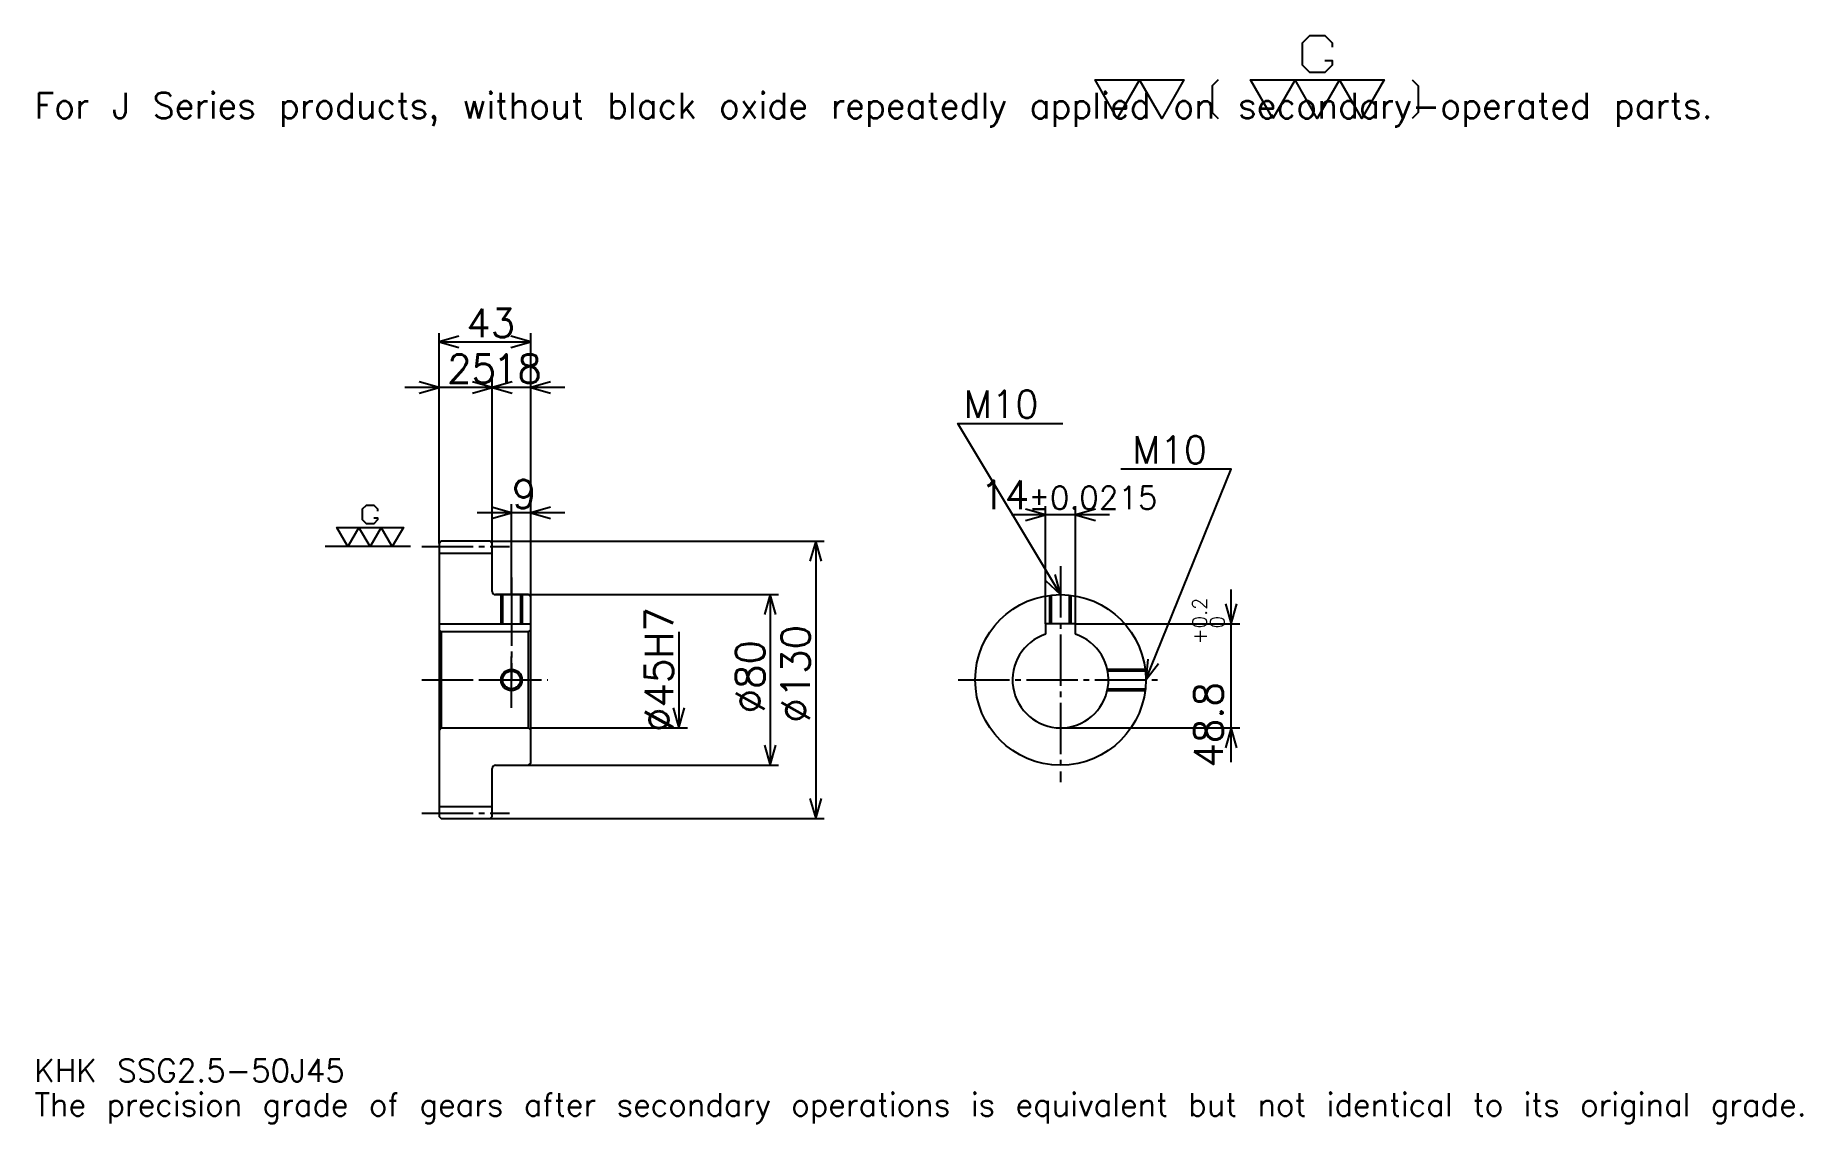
# Model space of a CAD drawing. Extents: x 27 to 856, y 10 to 520.
import ezdxf

# ---------------------------------------------------------------- set-up
doc = ezdxf.new("R2010")
doc.units = 0
doc.linetypes.add('DASHDOT', pattern=[32.086956, 24.065217, -2.673913, 2.673913, -2.673913])
doc.layers.get('0').update_dxf_attribs({"linetype": 'CONTINUOUS'})
doc.layers.add('DASHDOT', color=6, linetype='DASHDOT')
doc.styles.add('KANJI', font='TXT', dxfattribs={"bigfont": 'BIGFONT'})

msp = doc.modelspace()

# ---------------------------------------------------------------- linework, layer by layer
at = {"color": 5}
for p, q in [((216.586945, 282.923889), (216.586945, 380.521729)), ((216.586945, 376.510864), (259.586945, 376.510864)), ((259.586945, 282.923889), (259.586945, 380.521729)), ((241.586945, 282.923889), (241.586945, 359.130432)), ((257.630432, 355.119568), (200.543472, 355.119568)), ((275.630432, 355.119568), (225.543472, 355.119568)), ((250.586945, 282.923889), (250.586945, 300.304352)), ((501.152161, 244.223907), (501.152161, 299.369568)), ((515.152161, 244.223907), (515.152161, 299.369568)), ((275.630432, 296.293457), (234.543472, 296.293457)), ((531.195679, 295.358704), (485.108673, 295.358704)), ((216.586945, 281.923889), (216.586945, 282.923889)), ((240.586945, 282.923889), (259.586945, 282.923889)), ((241.586945, 281.923889), (241.586945, 282.923889)), ((250.586945, 257.923889), (250.586945, 282.923889)), ((250.586945, 257.923889), (250.586945, 282.923889)), ((259.586945, 282.923889), (397.293457, 282.923889)), ((259.586945, 256.923889), (259.586945, 282.923889)), ((393.282593, 282.923889), (393.282593, 152.923904)), ((243.086945, 257.923889), (259.586945, 257.923889)), ((259.586945, 257.923889), (375.902161, 257.923889)), ((371.891296, 257.923889), (371.891296, 177.923904)), ((588.260864, 179.380432), (588.260864, 260.267395)), ((515.152161, 244.223907), (592.271729, 244.223907)), ((329.108673, 240.423904), (329.108673, 195.423904)), ((259.586945, 195.423904), (333.119568, 195.423904)), ((508.152161, 195.423904), (592.271729, 195.423904)), ((243.086945, 177.923904), (259.586945, 177.923904)), ((259.586945, 177.923904), (375.902161, 177.923904)), ((240.586945, 152.923904), (259.586945, 152.923904)), ((259.586945, 152.923904), (397.293457, 152.923904))]:
    msp.add_line(p, q, dxfattribs=at)
at = {"color": 7}
msp.add_line((203.217377, 280.423889), (163.108688, 280.423889), dxfattribs=at)
at = {"color": 4}
for p, q in [((216.586945, 277.298889), (241.586945, 277.298889)), ((216.586945, 244.223907), (259.586945, 244.223907)), ((258.586945, 240.423904), (259.586945, 241.423904)), ((217.586945, 240.423904), (217.586945, 195.423904)), ((258.586945, 195.423904), (259.586945, 194.423904)), ((216.586945, 158.548904), (241.586945, 158.548904))]:
    msp.add_line(p, q, dxfattribs=at)
at = {"color": 7}
for points in [[(632.113037, 508.417816), (635.589111, 508.417816), (635.589111, 506.332184), (632.113037, 502.856079), (625.160889, 502.856079), (621.684753, 506.332184), (621.684753, 516.760437), (625.160889, 520.236511), (632.113037, 520.236511), (635.589111, 516.760437), (635.589111, 514.674805)], [(534.782593, 481.304352), (524.354309, 499.380005), (566.067383, 499.380005), (555.639099, 481.304352), (545.210876, 499.380005), (534.782593, 481.304352)], [(582.057373, 499.380005), (579.276489, 496.599121), (579.276489, 484.085236), (582.057373, 481.304352)], [(607.780396, 481.304352), (597.352173, 499.380005), (659.921753, 499.380005), (649.493469, 481.304352), (639.065186, 499.380005), (628.636963, 481.304352), (618.208679, 499.380005), (607.780396, 481.304352)], [(673.130859, 499.380005), (675.911743, 496.599121), (675.911743, 484.085236), (673.130859, 481.304352)], [(185.970642, 293.980652), (187.708679, 293.980652), (187.708679, 292.937805), (185.970642, 291.199768), (182.494553, 291.199768), (180.756516, 292.937805), (180.756516, 298.151947), (182.494553, 299.889984), (185.970642, 299.889984), (187.708679, 298.151947), (187.708679, 297.109131)], [(173.804337, 280.423889), (168.59021, 289.461731), (199.874985, 289.461731), (194.660858, 280.423889), (189.446732, 289.461731), (184.232605, 280.423889), (179.018463, 289.461731), (173.804337, 280.423889)]]:
    msp.add_lwpolyline(points, dxfattribs=at)
at = {"color": 5}
for points in [[(225.945648, 379.184784), (216.586945, 376.510864), (225.945648, 373.836945)], [(250.228241, 373.836945), (259.586945, 376.510864), (250.228241, 379.184784)], [(207.228241, 352.445618), (216.586945, 355.119568), (207.228241, 357.793457)], [(232.228241, 352.445618), (241.586945, 355.119568), (232.228241, 357.793457)], [(250.945648, 357.793457), (241.586945, 355.119568), (250.945648, 352.445618)], [(268.945648, 357.793457), (259.586945, 355.119568), (268.945648, 352.445618)], [(508.152161, 257.923889), (460.021729, 338.141296), (509.22171, 338.141296)], [(548.152161, 217.923904), (588.260864, 316.75), (536.386963, 316.75)], [(241.228241, 293.619568), (250.586945, 296.293457), (241.228241, 298.967377)], [(268.945648, 298.967377), (259.586945, 296.293457), (268.945648, 293.619568)], [(491.793457, 292.684784), (501.152161, 295.358704), (491.793457, 298.032593)], [(524.510864, 298.032593), (515.152161, 295.358704), (524.510864, 292.684784)], [(395.956512, 273.565216), (393.282593, 282.923889), (390.608673, 273.565216)], [(501.044281, 264.573212), (508.152161, 257.923889), (505.630005, 267.324646)], [(374.565216, 248.565216), (371.891296, 257.923889), (369.217377, 248.565216)], [(585.586914, 253.582596), (588.260864, 244.223907), (590.934814, 253.582596)], [(549.19397, 227.601181), (548.152161, 217.923904), (554.149231, 225.590073)], [(326.434753, 204.782593), (329.108673, 195.423904), (331.782593, 204.782593)], [(590.934814, 186.065216), (588.260864, 195.423904), (585.586914, 186.065216)], [(369.217377, 187.282593), (371.891296, 177.923904), (374.565216, 187.282593)], [(390.608673, 162.282593), (393.282593, 152.923904), (395.956512, 162.282593)]]:
    msp.add_lwpolyline(points, dxfattribs=at)
at = {"color": 4}
for points in [[(241.586945, 259.423889), (241.586945, 281.923889), (240.586945, 282.923889), (217.586945, 282.923889), (216.586945, 281.923889), (216.586945, 194.423904)], [(243.086945, 177.923904), (258.586945, 177.923904), (259.586945, 178.923904), (259.586945, 256.923889), (258.586945, 257.923889), (243.086945, 257.923889)], [(245.586945, 257.923889), (245.586945, 244.223907)], [(246.396942, 257.923889), (246.396942, 244.223907)], [(254.776947, 257.923889), (254.776947, 244.223907)], [(255.586945, 257.923889), (255.586945, 244.223907)], [(503.152161, 244.223907), (503.152161, 257.610168)], [(503.962158, 244.223907), (503.962158, 257.703857)], [(512.342163, 244.223907), (512.342163, 257.703857)], [(513.152161, 244.223907), (513.152161, 257.610168)], [(216.586945, 194.423904), (217.586945, 195.423904), (258.586945, 195.423904), (258.586945, 240.423904), (217.586945, 240.423904), (216.586945, 241.423904)], [(515.152161, 239.307312), (515.152161, 244.223907), (501.152161, 244.223907), (501.152161, 239.307312)], [(530.0896, 222.923904), (547.83844, 222.923904)], [(530.258545, 222.113907), (547.932129, 222.113907)], [(530.0896, 212.923904), (547.83844, 212.923904)], [(530.258545, 213.733902), (547.932129, 213.733902)], [(216.586945, 194.423904), (216.586945, 153.923904), (217.586945, 152.923904), (240.586945, 152.923904), (241.586945, 153.923904), (241.586945, 176.423904)]]:
    msp.add_lwpolyline(points, dxfattribs=at)
for centre, radius in [((508.152161, 217.923904), 40), ((250.586945, 217.923904), 4.19)]:
    msp.add_circle(centre, radius, dxfattribs=at)
at = {"color": 7}
msp.add_circle((250.586945, 217.923904), 5, dxfattribs=at)
at = {"color": 4}
for centre, radius, start, end in [((243.086945, 259.423889), 1.5, 180, 270), ((508.152161, 217.923904), 22.5, 108.12620381, 71.87379619), ((243.086945, 176.423904), 1.5, 90, 180)]:
    msp.add_arc(centre, radius, start, end, dxfattribs=at)
at = {"layer": 'DASHDOT', "color": 7}
for p, q in [((208.565201, 280.423889), (249.608688, 280.423889)), ((508.152161, 271.293457), (508.152161, 169.902161)), ((250.586945, 257.923889), (250.586945, 217.923904)), ((208.565201, 217.923904), (267.608673, 217.923904)), ((460.130432, 217.923904), (556.173889, 217.923904)), ((208.565201, 155.423904), (249.608688, 155.423904))]:
    msp.add_line(p, q, dxfattribs=at)
for points in [[(250.586945, 265.945648), (250.586945, 236.202164)], [(250.586945, 204.902161), (250.586945, 230.945648)], [(237.565201, 217.923904), (263.608673, 217.923904)]]:
    msp.add_lwpolyline(points, dxfattribs=at)

# ---------------------------------------------------------------- texts
at = {"color": 7, "style": 'KANJI'}
for s, height, p in [('For J Series products, without black oxide repeatedly applied on secondary-operated parts.', 12.032609, (26.73913, 481.304352)), ('43', 13.369565, (229.396729, 378.649994)), ('25', 13.369565, (220.396729, 357.258667)), ('18', 13.369565, (241.896729, 357.258667)), ('M10', 12.834783, (462.695618, 340.815216)), ('M10', 12.834783, (541.734741, 319.423889)), ('9', 13.369565, (250.741837, 298.432617)), ('14', 13.369565, (470.527557, 298.032593)), ('%%p0.0215', 10.695652, (493.120483, 298.032593)), ('KHK SSG2.5-50J45', 10.695652, (26.73913, 29.413044)), ('The precision grade of gears after secondary operations is equivalent but not identical to its original grade.', 10.695652, (26.73913, 13.369565))]:
    msp.add_text(s, height=height, dxfattribs=at).set_placement(p)
for s, height, p in [('%%c45H7', 13.369565, (326.434753, 193.524445)), ('0.2', 6.684783, (576.763062, 242.178207)), ('%%c130', 13.369565, (390.608673, 197.869568)), ('+', 6.684783, (576.763062, 234.691254)), ('0', 6.684783, (585.052124, 242.178207)), ('%%c80', 13.369565, (369.217377, 202.214661)), ('48.8', 13.369565, (584.25, 176.822479))]:
    msp.add_text(s, height=height, rotation=90, dxfattribs=at).set_placement(p)

doc.saveas('drawing.dxf')
